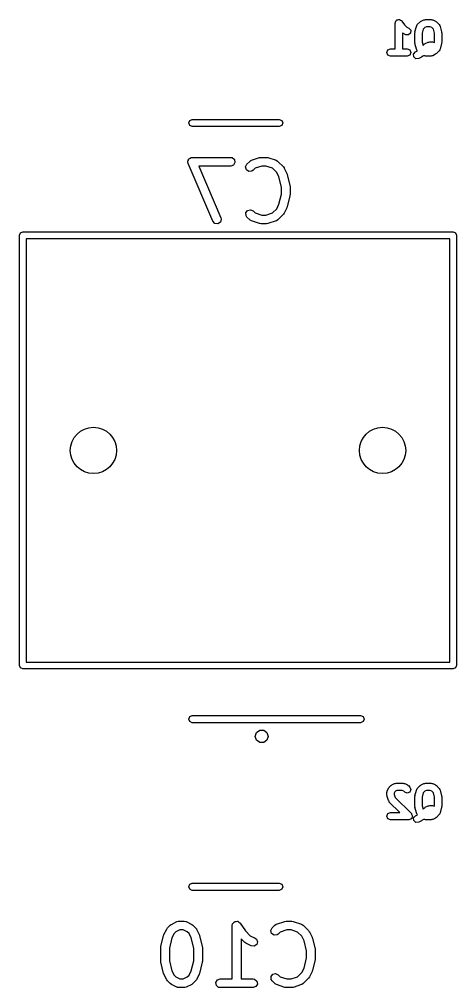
# Model space of a CAD drawing. Extents: x 62 to 228, y -146 to -46.
# Drawn here: x 191.82 to 199.38, y -83.61 to -66.86 of the extents above; entities that cross this region are included whole.
import ezdxf

# ---------------------------------------------------------------- set-up
doc = ezdxf.new("R2010")
doc.units = 0
doc.layers.add('BLACK', color=7, linetype='CONTINUOUS')

msp = doc.modelspace()

# ---------------------------------------------------------------- linework, layer by layer
at = {"layer": 'BLACK', "linetype": 'CONTINUOUS'}
for p, q in [((198.324, -66.9283), (198.326, -66.9223)), ((198.324, -67.3728), (198.324, -66.9283)), ((198.325, -66.9159), (198.335, -66.9005)), ((198.326, -66.9223), (198.325, -66.9159)), ((198.335, -66.9005), (198.342, -66.8834)), ((198.342, -66.8834), (198.348, -66.8809)), ((198.348, -66.8809), (198.352, -66.8755)), ((198.352, -66.8755), (198.37, -66.8719)), ((198.37, -66.8719), (198.387, -66.8648)), ((198.387, -66.8648), (198.393, -66.8673)), ((198.393, -66.8673), (198.4, -66.866)), ((198.4, -66.866), (198.415, -66.8763)), ((198.415, -66.8763), (198.432, -66.8834)), ((198.432, -66.8834), (198.435, -66.8894)), ((198.435, -66.8894), (198.44, -66.8931)), ((198.44, -66.8931), (198.485, -66.9604)), ((198.485, -66.9604), (198.522, -66.9971)), ((198.689, -66.9855), (198.699, -66.9718)), ((198.699, -66.9718), (198.705, -66.956)), ((198.705, -66.956), (198.754, -66.9076)), ((198.754, -66.9076), (198.763, -66.9036)), ((198.763, -66.9036), (198.77, -66.8957)), ((198.77, -66.8957), (198.819, -66.8715)), ((198.819, -66.8715), (198.833, -66.8705)), ((198.833, -66.8705), (198.847, -66.8648)), ((198.847, -66.8648), (198.944, -66.8648)), ((198.944, -66.8648), (198.957, -66.8705)), ((198.957, -66.8705), (198.972, -66.8715)), ((198.972, -66.8715), (199.02, -66.8957)), ((199.02, -66.8957), (199.027, -66.9036)), ((199.027, -66.9036), (199.037, -66.9076)), ((199.037, -66.9076), (199.085, -66.956)), ((199.085, -66.956), (199.092, -66.9718)), ((199.092, -66.9718), (199.102, -66.9855)), ((198.456, -67.1061), (198.451, -67.1004)), ((198.451, -67.1004), (198.451, -67.3728)), ((198.504, -67.1302), (198.456, -67.1061)), ((198.553, -67.1337), (198.504, -67.1302)), ((198.522, -66.9971), (198.561, -67.0167)), ((198.589, -67.1019), (198.553, -67.1337)), ((198.561, -67.0167), (198.593, -67.0534)), ((198.593, -67.0534), (198.589, -67.1019)), ((198.662, -67.0976), (198.666, -67.0902)), ((198.662, -67.267), (198.662, -67.0976)), ((198.664, -67.0822), (198.689, -66.9855)), ((198.666, -67.0902), (198.664, -67.0822)), ((198.807, -67.0333), (198.789, -67.1055)), ((198.789, -67.1055), (198.789, -67.2592)), ((198.836, -67.0047), (198.807, -67.0333)), ((198.862, -66.9918), (198.836, -67.0047)), ((198.929, -66.9918), (198.862, -66.9918)), ((198.954, -67.0047), (198.929, -66.9918)), ((198.983, -67.0333), (198.954, -67.0047)), ((199.001, -67.1055), (198.983, -67.0333)), ((199.001, -67.2592), (199.001, -67.1055)), ((199.102, -66.9855), (199.126, -67.0822)), ((199.126, -67.0822), (199.125, -67.0902)), ((199.125, -67.0902), (199.128, -67.0976)), ((199.128, -67.0976), (199.128, -67.267)), ((198.666, -67.2744), (198.662, -67.267)), ((198.664, -67.2824), (198.666, -67.2744)), ((198.689, -67.3791), (198.664, -67.2824)), ((198.789, -67.2592), (198.804, -67.3169)), ((198.804, -67.3169), (198.826, -67.2946)), ((198.826, -67.2946), (198.836, -67.2906)), ((198.836, -67.2906), (198.843, -67.2828)), ((198.843, -67.2828), (198.891, -67.2586)), ((198.891, -67.2586), (198.906, -67.2575)), ((198.906, -67.2575), (198.919, -67.2519)), ((198.919, -67.2519), (198.968, -67.2519)), ((198.968, -67.2519), (199, -67.265)), ((199, -67.265), (199.001, -67.2592)), ((199.126, -67.2824), (199.102, -67.3791)), ((199.128, -67.267), (199.125, -67.2744)), ((199.125, -67.2744), (199.126, -67.2824)), ((198.179, -67.4363), (198.197, -67.3914)), ((198.197, -67.4812), (198.179, -67.4363)), ((198.197, -67.3914), (198.242, -67.3728)), ((198.242, -67.3728), (198.324, -67.3728)), ((198.451, -67.3728), (198.532, -67.3728)), ((198.532, -67.3728), (198.577, -67.3914)), ((198.577, -67.3914), (198.596, -67.4363)), ((198.596, -67.4363), (198.577, -67.4812)), ((198.642, -67.4646), (198.673, -67.4279)), ((198.645, -67.5131), (198.642, -67.4646)), ((198.673, -67.4279), (198.707, -67.4108)), ((198.699, -67.3929), (198.689, -67.3791)), ((198.705, -67.4086), (198.699, -67.3929)), ((198.707, -67.4108), (198.705, -67.4086)), ((199.02, -67.4689), (198.972, -67.4931)), ((199.027, -67.461), (199.02, -67.4689)), ((199.037, -67.457), (199.027, -67.461)), ((199.085, -67.4086), (199.037, -67.457)), ((199.092, -67.3929), (199.085, -67.4086)), ((199.102, -67.3791), (199.092, -67.3929)), ((198.242, -67.4998), (198.197, -67.4812)), ((198.532, -67.4998), (198.242, -67.4998)), ((198.577, -67.4812), (198.532, -67.4998)), ((198.682, -67.5449), (198.645, -67.5131)), ((198.73, -67.5415), (198.682, -67.5449)), ((198.779, -67.5173), (198.73, -67.5415)), ((198.785, -67.5094), (198.779, -67.5173)), ((198.795, -67.5054), (198.785, -67.5094)), ((198.811, -67.4894), (198.795, -67.5054)), ((198.819, -67.4931), (198.811, -67.4894)), ((198.833, -67.4942), (198.819, -67.4931)), ((198.847, -67.4998), (198.833, -67.4942)), ((198.944, -67.4998), (198.847, -67.4998)), ((198.957, -67.4942), (198.944, -67.4998)), ((198.972, -67.4931), (198.957, -67.4942)), ((194.753, -68.6565), (194.771, -68.6123)), ((194.771, -68.6123), (194.815, -68.594)), ((194.815, -68.594), (196.315, -68.594)), ((196.315, -68.594), (196.36, -68.6123)), ((196.36, -68.6123), (196.378, -68.6565)), ((194.771, -68.7007), (194.753, -68.6565)), ((194.815, -68.719), (194.771, -68.7007)), ((196.315, -68.719), (194.815, -68.719)), ((196.36, -68.7007), (196.315, -68.719)), ((196.378, -68.6565), (196.36, -68.7007)), ((194.738, -69.3129), (194.747, -69.2977)), ((194.74, -69.3216), (194.738, -69.3129)), ((194.747, -69.2977), (194.752, -69.281)), ((194.752, -69.281), (194.759, -69.2761)), ((194.759, -69.2761), (194.764, -69.2684)), ((194.764, -69.2684), (194.78, -69.2624)), ((194.78, -69.2624), (194.795, -69.2529)), ((194.795, -69.2529), (194.804, -69.2539)), ((194.804, -69.2539), (194.812, -69.2509)), ((194.812, -69.2509), (195.479, -69.2509)), ((195.479, -69.2509), (195.504, -69.2554)), ((195.504, -69.2554), (195.544, -69.2884)), ((195.544, -69.2884), (195.553, -69.3389)), ((195.759, -69.3681), (195.807, -69.3205)), ((195.807, -69.3205), (195.828, -69.3055)), ((195.828, -69.3055), (195.832, -69.3051)), ((195.832, -69.3051), (195.836, -69.3023)), ((195.836, -69.3023), (195.979, -69.2547)), ((195.979, -69.2547), (196.001, -69.2514)), ((196.001, -69.2514), (196.003, -69.2509)), ((196.003, -69.2509), (196.098, -69.2509)), ((196.098, -69.2509), (196.12, -69.2548)), ((196.12, -69.2548), (196.121, -69.2547)), ((196.121, -69.2547), (196.264, -69.3023)), ((196.264, -69.3023), (196.287, -69.3148)), ((196.287, -69.3148), (196.29, -69.3186)), ((196.29, -69.3186), (196.294, -69.3205)), ((196.294, -69.3205), (196.389, -69.4157)), ((194.737, -69.3301), (194.74, -69.3216)), ((194.743, -69.3554), (194.737, -69.3301)), ((195.172, -70.3554), (194.743, -69.3554)), ((195.479, -69.4009), (194.926, -69.4009)), ((194.926, -69.4009), (195.31, -70.2963)), ((195.527, -69.3833), (195.479, -69.4009)), ((195.553, -69.3389), (195.527, -69.3833)), ((195.737, -69.4146), (195.759, -69.3681)), ((195.751, -69.4641), (195.737, -69.4146)), ((195.793, -69.4936), (195.751, -69.4641)), ((195.865, -69.4742), (195.844, -69.4891)), ((195.9, -69.4391), (195.865, -69.4742)), ((196.015, -69.4009), (195.9, -69.4391)), ((196.086, -69.4009), (196.015, -69.4009)), ((196.2, -69.4391), (196.086, -69.4009)), ((196.274, -69.5132), (196.2, -69.4391)), ((196.389, -69.4157), (196.402, -69.4341)), ((196.402, -69.4341), (196.403, -69.4352)), ((196.403, -69.4352), (196.451, -69.5304)), ((195.844, -69.4891), (195.793, -69.4936)), ((196.313, -69.5902), (196.274, -69.5132)), ((196.356, -69.7637), (196.313, -69.5902)), ((196.451, -69.5304), (196.454, -69.5428)), ((196.454, -69.5428), (196.456, -69.5458)), ((196.456, -69.5458), (196.504, -69.7363)), ((196.356, -69.8881), (196.356, -69.7637)), ((196.504, -69.7363), (196.505, -69.7512)), ((196.505, -69.7512), (196.506, -69.7545)), ((196.506, -69.7545), (196.506, -69.8973)), ((196.313, -70.0616), (196.356, -69.8881)), ((196.504, -69.9155), (196.456, -70.106)), ((196.506, -69.8973), (196.504, -69.9121)), ((196.504, -69.9121), (196.504, -69.9155)), ((195.769, -70.1692), (195.819, -70.1559)), ((195.819, -70.1559), (195.865, -70.1776)), ((196.2, -70.2127), (196.274, -70.1386)), ((196.274, -70.1386), (196.313, -70.0616)), ((196.451, -70.1213), (196.403, -70.2166)), ((196.456, -70.106), (196.451, -70.1178)), ((196.451, -70.1178), (196.451, -70.1213)), ((195.316, -70.3217), (195.301, -70.3708)), ((195.31, -70.2963), (195.316, -70.3217)), ((195.74, -70.2112), (195.769, -70.1692)), ((195.744, -70.2623), (195.74, -70.2112)), ((195.759, -70.2837), (195.744, -70.2623)), ((195.807, -70.3313), (195.759, -70.2837)), ((195.865, -70.1776), (195.9, -70.2127)), ((195.9, -70.2127), (196.015, -70.2509)), ((196.015, -70.2509), (196.086, -70.2509)), ((196.086, -70.2509), (196.2, -70.2127)), ((196.389, -70.2361), (196.294, -70.3313)), ((196.39, -70.2346), (196.389, -70.2361)), ((196.403, -70.2166), (196.39, -70.2346)), ((195.207, -70.3928), (195.172, -70.3554)), ((195.258, -70.3989), (195.207, -70.3928)), ((195.301, -70.3708), (195.258, -70.3989)), ((195.811, -70.3332), (195.807, -70.3313)), ((195.813, -70.337), (195.811, -70.3332)), ((195.836, -70.3494), (195.813, -70.337)), ((195.979, -70.397), (195.836, -70.3494)), ((195.98, -70.397), (195.979, -70.397)), ((196.003, -70.4009), (195.98, -70.397)), ((196.098, -70.4009), (196.003, -70.4009)), ((196.099, -70.4003), (196.098, -70.4009)), ((196.121, -70.397), (196.099, -70.4003)), ((196.264, -70.3494), (196.121, -70.397)), ((196.268, -70.3466), (196.264, -70.3494)), ((196.272, -70.3462), (196.268, -70.3466)), ((196.294, -70.3313), (196.272, -70.3462)), ((191.825, -70.5985), (191.843, -70.5561)), ((191.825, -78.0385), (191.825, -70.5985)), ((191.843, -70.5561), (191.885, -70.5385)), ((191.885, -70.5385), (199.325, -70.5385)), ((191.945, -70.6585), (191.945, -77.9785)), ((199.265, -70.6585), (191.945, -70.6585)), ((199.265, -77.9785), (199.265, -70.6585)), ((199.325, -70.5385), (199.368, -70.5561)), ((199.368, -70.5561), (199.385, -70.5985)), ((199.385, -70.5985), (199.385, -78.0385)), ((191.945, -77.9785), (199.265, -77.9785)), ((191.843, -78.0809), (191.825, -78.0385)), ((191.885, -78.0985), (191.843, -78.0809)), ((199.325, -78.0985), (191.885, -78.0985)), ((199.368, -78.0809), (199.325, -78.0985)), ((199.385, -78.0385), (199.368, -78.0809)), ((194.753, -78.9645), (194.771, -78.9203)), ((194.771, -79.0087), (194.753, -78.9645)), ((194.771, -78.9203), (194.815, -78.902)), ((194.815, -79.027), (194.771, -79.0087)), ((194.815, -78.902), (197.724, -78.902)), ((197.724, -79.027), (194.815, -79.027)), ((197.724, -78.902), (197.769, -78.9203)), ((197.769, -79.0087), (197.724, -79.027)), ((197.769, -78.9203), (197.787, -78.9645)), ((197.787, -78.9645), (197.769, -79.0087)), ((195.903, -79.2645), (195.924, -79.1984)), ((195.924, -79.1984), (195.981, -79.1575)), ((195.981, -79.1575), (196.05, -79.1575)), ((196.05, -79.1575), (196.106, -79.1984)), ((196.106, -79.1984), (196.128, -79.2645)), ((195.924, -79.3306), (195.903, -79.2645)), ((195.981, -79.3715), (195.924, -79.3306)), ((196.106, -79.3306), (196.05, -79.3715)), ((196.128, -79.2645), (196.106, -79.3306)), ((196.05, -79.3715), (195.981, -79.3715)), ((198.185, -80.2047), (198.21, -80.1563)), ((198.21, -80.1563), (198.217, -80.1494)), ((198.217, -80.1494), (198.221, -80.1398)), ((198.221, -80.1398), (198.246, -80.1156)), ((198.246, -80.1156), (198.255, -80.1116)), ((198.255, -80.1116), (198.262, -80.1037)), ((198.262, -80.1037), (198.311, -80.0795)), ((198.311, -80.0795), (198.325, -80.0785)), ((198.325, -80.0785), (198.339, -80.0728)), ((198.354, -80.1998), (198.328, -80.2127)), ((198.339, -80.0728), (198.46, -80.0728)), ((198.445, -80.1998), (198.354, -80.1998)), ((198.471, -80.2127), (198.445, -80.1998)), ((198.46, -80.0728), (198.474, -80.0785)), ((198.474, -80.0785), (198.488, -80.0795)), ((198.488, -80.0795), (198.537, -80.1037)), ((198.537, -80.1037), (198.544, -80.1116)), ((198.544, -80.1116), (198.553, -80.1156)), ((198.553, -80.1156), (198.577, -80.1398)), ((198.577, -80.1398), (198.596, -80.1847)), ((198.596, -80.1847), (198.577, -80.2296)), ((198.664, -80.2902), (198.689, -80.1935)), ((198.689, -80.1935), (198.699, -80.1798)), ((198.699, -80.1798), (198.705, -80.164)), ((198.705, -80.164), (198.754, -80.1156)), ((198.754, -80.1156), (198.763, -80.1116)), ((198.763, -80.1116), (198.77, -80.1037)), ((198.77, -80.1037), (198.819, -80.0795)), ((198.819, -80.0795), (198.833, -80.0785)), ((198.833, -80.0785), (198.847, -80.0728)), ((198.862, -80.1998), (198.836, -80.2127)), ((198.847, -80.0728), (198.944, -80.0728)), ((198.929, -80.1998), (198.862, -80.1998)), ((198.954, -80.2127), (198.929, -80.1998)), ((198.944, -80.0728), (198.957, -80.0785)), ((198.957, -80.0785), (198.972, -80.0795)), ((198.972, -80.0795), (199.02, -80.1037)), ((199.02, -80.1037), (199.027, -80.1116)), ((199.027, -80.1116), (199.037, -80.1156)), ((199.037, -80.1156), (199.085, -80.164)), ((199.085, -80.164), (199.092, -80.1798)), ((199.092, -80.1798), (199.102, -80.1935)), ((199.102, -80.1935), (199.126, -80.2902)), ((198.179, -80.2331), (198.184, -80.2194)), ((198.179, -80.2815), (198.179, -80.2331)), ((198.183, -80.2911), (198.179, -80.2815)), ((198.182, -80.3015), (198.183, -80.2911)), ((198.206, -80.3741), (198.182, -80.3015)), ((198.184, -80.2194), (198.185, -80.2047)), ((198.319, -80.2223), (198.306, -80.2481)), ((198.306, -80.2481), (198.306, -80.2711)), ((198.306, -80.2711), (198.322, -80.3197)), ((198.328, -80.2127), (198.319, -80.2223)), ((198.322, -80.3197), (198.602, -80.5994)), ((198.488, -80.2296), (198.471, -80.2127)), ((198.532, -80.2482), (198.488, -80.2296)), ((198.577, -80.2296), (198.532, -80.2482)), ((198.662, -80.3056), (198.666, -80.2982)), ((198.662, -80.475), (198.662, -80.3056)), ((198.666, -80.2982), (198.664, -80.2902)), ((198.807, -80.2413), (198.789, -80.3135)), ((198.789, -80.3135), (198.789, -80.4672)), ((198.836, -80.2127), (198.807, -80.2413)), ((198.983, -80.2413), (198.954, -80.2127)), ((199.001, -80.3135), (198.983, -80.2413)), ((199.001, -80.4672), (199.001, -80.3135)), ((199.126, -80.2902), (199.125, -80.2982)), ((199.125, -80.2982), (199.128, -80.3056)), ((199.128, -80.3056), (199.128, -80.475)), ((198.216, -80.3853), (198.206, -80.3741)), ((198.221, -80.3989), (198.216, -80.3853)), ((198.403, -80.5808), (198.221, -80.3989)), ((198.666, -80.4824), (198.662, -80.475)), ((198.664, -80.4904), (198.666, -80.4824)), ((198.689, -80.5871), (198.664, -80.4904)), ((198.789, -80.4672), (198.804, -80.5249)), ((198.804, -80.5249), (198.826, -80.5026)), ((198.826, -80.5026), (198.836, -80.4986)), ((198.836, -80.4986), (198.843, -80.4908)), ((198.843, -80.4908), (198.891, -80.4666)), ((198.891, -80.4666), (198.906, -80.4655)), ((198.906, -80.4655), (198.919, -80.4599)), ((198.919, -80.4599), (198.968, -80.4599)), ((198.968, -80.4599), (199, -80.473)), ((199, -80.473), (199.001, -80.4672)), ((199.126, -80.4904), (199.102, -80.5871)), ((199.128, -80.475), (199.125, -80.4824)), ((199.125, -80.4824), (199.126, -80.4904)), ((198.179, -80.6443), (198.197, -80.5994)), ((198.197, -80.6892), (198.179, -80.6443)), ((198.197, -80.5994), (198.242, -80.5808)), ((198.242, -80.7078), (198.197, -80.6892)), ((198.242, -80.5808), (198.403, -80.5808)), ((198.602, -80.6892), (198.557, -80.7078)), ((198.602, -80.5994), (198.605, -80.6083)), ((198.62, -80.6443), (198.602, -80.6892)), ((198.605, -80.6083), (198.62, -80.6443)), ((198.642, -80.6726), (198.673, -80.6359)), ((198.645, -80.7211), (198.642, -80.6726)), ((198.673, -80.6359), (198.707, -80.6188)), ((198.699, -80.6009), (198.689, -80.5871)), ((198.705, -80.6166), (198.699, -80.6009)), ((198.707, -80.6188), (198.705, -80.6166)), ((198.811, -80.6974), (198.795, -80.7134)), ((198.819, -80.7011), (198.811, -80.6974)), ((198.833, -80.7022), (198.819, -80.7011)), ((198.847, -80.7078), (198.833, -80.7022)), ((198.957, -80.7022), (198.944, -80.7078)), ((198.972, -80.7011), (198.957, -80.7022)), ((199.02, -80.6769), (198.972, -80.7011)), ((199.027, -80.669), (199.02, -80.6769)), ((199.037, -80.665), (199.027, -80.669)), ((199.085, -80.6166), (199.037, -80.665)), ((199.092, -80.6009), (199.085, -80.6166)), ((199.102, -80.5871), (199.092, -80.6009)), ((198.557, -80.7078), (198.242, -80.7078)), ((198.682, -80.7529), (198.645, -80.7211)), ((198.73, -80.7495), (198.682, -80.7529)), ((198.779, -80.7253), (198.73, -80.7495)), ((198.785, -80.7174), (198.779, -80.7253)), ((198.795, -80.7134), (198.785, -80.7174)), ((198.944, -80.7078), (198.847, -80.7078)), ((194.753, -81.8645), (194.771, -81.8203)), ((194.771, -81.9087), (194.753, -81.8645)), ((194.771, -81.8203), (194.815, -81.802)), ((194.815, -81.802), (196.315, -81.802)), ((196.315, -81.802), (196.36, -81.8203)), ((196.36, -81.8203), (196.378, -81.8645)), ((196.378, -81.8645), (196.36, -81.9087)), ((194.815, -81.927), (194.771, -81.9087)), ((196.315, -81.927), (194.815, -81.927)), ((196.36, -81.9087), (196.315, -81.927)), ((194.386, -82.5761), (194.433, -82.5285)), ((194.433, -82.5285), (194.452, -82.5156)), ((194.452, -82.5156), (194.453, -82.5144)), ((194.453, -82.5144), (194.548, -82.4668)), ((194.548, -82.4668), (194.573, -82.4594)), ((194.573, -82.4594), (194.577, -82.4604)), ((194.577, -82.4604), (194.582, -82.4589)), ((194.582, -82.4589), (194.677, -82.4589)), ((194.677, -82.4589), (194.702, -82.4634)), ((194.702, -82.4634), (194.706, -82.4663)), ((194.706, -82.4663), (194.71, -82.4668)), ((194.71, -82.4668), (194.806, -82.5144)), ((194.806, -82.5144), (194.824, -82.5278)), ((194.824, -82.5278), (194.825, -82.5285)), ((194.825, -82.5285), (194.873, -82.5761)), ((195.507, -82.5339), (195.511, -82.5082)), ((195.507, -83.4589), (195.507, -82.5339)), ((195.511, -82.5082), (195.514, -82.5049)), ((195.514, -82.5006), (195.53, -82.4856)), ((195.514, -82.5049), (195.514, -82.5006)), ((195.53, -82.4856), (195.544, -82.4689)), ((195.544, -82.4689), (195.548, -82.4682)), ((195.548, -82.4682), (195.551, -82.4652)), ((195.551, -82.4652), (195.573, -82.4638)), ((195.573, -82.4638), (195.595, -82.46)), ((195.595, -82.46), (195.598, -82.4622)), ((195.598, -82.4622), (195.603, -82.4619)), ((195.603, -82.4619), (195.62, -82.4748)), ((195.62, -82.4748), (195.639, -82.4857)), ((195.639, -82.4857), (195.641, -82.4897)), ((195.641, -82.4897), (195.644, -82.4923)), ((195.644, -82.4923), (195.735, -82.629)), ((196.195, -82.5761), (196.243, -82.5285)), ((196.243, -82.5285), (196.264, -82.5135)), ((196.264, -82.5135), (196.269, -82.5131)), ((196.269, -82.5131), (196.272, -82.5103)), ((196.272, -82.5103), (196.415, -82.4627)), ((196.415, -82.4627), (196.437, -82.4594)), ((196.437, -82.4594), (196.439, -82.4589)), ((196.439, -82.4589), (196.534, -82.4589)), ((196.534, -82.4589), (196.556, -82.4628)), ((196.556, -82.4628), (196.558, -82.4627)), ((196.558, -82.4627), (196.701, -82.5103)), ((196.701, -82.5103), (196.723, -82.5228)), ((196.723, -82.5228), (196.726, -82.5266)), ((196.726, -82.5266), (196.73, -82.5285)), ((196.73, -82.5285), (196.825, -82.6237)), ((194.271, -82.8966), (194.318, -82.7062)), ((194.318, -82.7062), (194.324, -82.6943)), ((194.324, -82.6908), (194.372, -82.5956)), ((194.324, -82.6943), (194.324, -82.6908)), ((194.372, -82.5956), (194.385, -82.5776)), ((194.385, -82.5776), (194.386, -82.5761)), ((194.5, -82.6735), (194.462, -82.7505)), ((194.531, -82.6431), (194.5, -82.6735)), ((194.599, -82.6089), (194.531, -82.6431)), ((194.659, -82.6089), (194.599, -82.6089)), ((194.728, -82.6431), (194.659, -82.6089)), ((194.758, -82.6735), (194.728, -82.6431)), ((194.797, -82.7505), (194.758, -82.6735)), ((194.873, -82.5761), (194.886, -82.5945)), ((194.886, -82.5945), (194.887, -82.5956)), ((194.887, -82.5956), (194.934, -82.6908)), ((194.934, -82.6908), (194.938, -82.7032)), ((194.938, -82.7032), (194.94, -82.7062)), ((194.94, -82.7062), (194.988, -82.8966)), ((195.735, -82.629), (195.816, -82.7103)), ((195.816, -82.7103), (195.901, -82.7525)), ((196.174, -82.6226), (196.195, -82.5761)), ((196.187, -82.6721), (196.174, -82.6226)), ((196.229, -82.7016), (196.187, -82.6721)), ((196.28, -82.6971), (196.229, -82.7016)), ((196.301, -82.6822), (196.28, -82.6971)), ((196.336, -82.6471), (196.301, -82.6822)), ((196.451, -82.6089), (196.336, -82.6471)), ((196.522, -82.6089), (196.451, -82.6089)), ((196.636, -82.6471), (196.522, -82.6089)), ((196.71, -82.7212), (196.636, -82.6471)), ((196.825, -82.6237), (196.838, -82.6421)), ((196.838, -82.6421), (196.839, -82.6432)), ((196.839, -82.6432), (196.887, -82.7384)), ((194.462, -82.7505), (194.418, -82.9241)), ((194.84, -82.9241), (194.797, -82.7505)), ((195.719, -82.825), (195.657, -82.7626)), ((195.657, -82.7626), (195.657, -83.4589)), ((195.721, -82.8257), (195.719, -82.825)), ((195.739, -82.8391), (195.721, -82.8257)), ((195.834, -82.8867), (195.739, -82.8391)), ((195.928, -82.8643), (195.885, -82.8925)), ((195.901, -82.7525), (195.922, -82.768)), ((195.922, -82.768), (195.942, -82.8151)), ((195.942, -82.8151), (195.928, -82.8643)), ((196.749, -82.7982), (196.71, -82.7212)), ((196.792, -82.9717), (196.749, -82.7982)), ((196.887, -82.7384), (196.89, -82.7508)), ((196.89, -82.7508), (196.892, -82.7538)), ((196.892, -82.7538), (196.94, -82.9443)), ((194.268, -82.9148), (194.271, -82.9001)), ((194.268, -83.1529), (194.268, -82.9148)), ((194.271, -82.9001), (194.271, -82.8966)), ((194.418, -82.9241), (194.418, -83.1437)), ((194.84, -83.1437), (194.84, -82.9241)), ((194.988, -82.8966), (194.989, -82.9116)), ((194.989, -82.9116), (194.99, -82.9148)), ((194.99, -82.9148), (194.99, -83.1529)), ((195.885, -82.8925), (195.834, -82.8867)), ((196.792, -83.0961), (196.792, -82.9717)), ((196.94, -82.9443), (196.941, -82.9592)), ((196.941, -82.9592), (196.942, -82.9625)), ((196.942, -82.9625), (196.942, -83.1053)), ((194.27, -83.1562), (194.268, -83.1529)), ((194.271, -83.1711), (194.27, -83.1562)), ((194.318, -83.3616), (194.271, -83.1711)), ((194.418, -83.1437), (194.462, -83.3172)), ((194.797, -83.3172), (194.84, -83.1437)), ((194.988, -83.1711), (194.94, -83.3616)), ((194.99, -83.1529), (194.987, -83.1677)), ((194.987, -83.1677), (194.988, -83.1711)), ((196.749, -83.2696), (196.792, -83.0961)), ((196.94, -83.1235), (196.892, -83.314)), ((196.942, -83.1053), (196.94, -83.1201)), ((196.94, -83.1201), (196.94, -83.1235)), ((194.32, -83.3645), (194.318, -83.3616)), ((194.324, -83.3769), (194.32, -83.3645)), ((194.372, -83.4722), (194.324, -83.3769)), ((194.462, -83.3172), (194.5, -83.3942)), ((194.758, -83.3942), (194.797, -83.3172)), ((194.934, -83.3769), (194.887, -83.4722)), ((194.935, -83.3734), (194.934, -83.3769)), ((194.94, -83.3616), (194.935, -83.3734)), ((196.176, -83.4192), (196.205, -83.3772)), ((196.205, -83.3772), (196.255, -83.3639)), ((196.255, -83.3639), (196.301, -83.3856)), ((196.301, -83.3856), (196.336, -83.4207)), ((196.636, -83.4207), (196.71, -83.3466)), ((196.71, -83.3466), (196.749, -83.2696)), ((196.887, -83.3293), (196.839, -83.4246)), ((196.892, -83.314), (196.887, -83.3258)), ((196.887, -83.3258), (196.887, -83.3293)), ((194.373, -83.4733), (194.372, -83.4722)), ((194.386, -83.4917), (194.373, -83.4733)), ((194.433, -83.5393), (194.386, -83.4917)), ((194.435, -83.54), (194.433, -83.5393)), ((194.453, -83.5533), (194.435, -83.54)), ((194.5, -83.3942), (194.531, -83.4246)), ((194.531, -83.4246), (194.599, -83.4589)), ((194.599, -83.4589), (194.659, -83.4589)), ((194.659, -83.4589), (194.728, -83.4246)), ((194.728, -83.4246), (194.758, -83.3942)), ((194.807, -83.5522), (194.806, -83.5533)), ((194.825, -83.5393), (194.807, -83.5522)), ((194.873, -83.4917), (194.825, -83.5393)), ((194.887, -83.4722), (194.873, -83.4902)), ((194.873, -83.4902), (194.873, -83.4917)), ((195.222, -83.5209), (195.248, -83.4764)), ((195.231, -83.5714), (195.222, -83.5209)), ((195.248, -83.4764), (195.296, -83.4589)), ((195.296, -83.4589), (195.507, -83.4589)), ((195.657, -83.4589), (195.867, -83.4589)), ((195.867, -83.4589), (195.893, -83.4634)), ((195.893, -83.4634), (195.932, -83.4964)), ((195.941, -83.5469), (195.916, -83.5913)), ((195.932, -83.4964), (195.941, -83.5469)), ((196.18, -83.4703), (196.176, -83.4192)), ((196.195, -83.4917), (196.18, -83.4703)), ((196.243, -83.5393), (196.195, -83.4917)), ((196.247, -83.5412), (196.243, -83.5393)), ((196.249, -83.545), (196.247, -83.5412)), ((196.272, -83.5574), (196.249, -83.545)), ((196.336, -83.4207), (196.451, -83.4589)), ((196.451, -83.4589), (196.522, -83.4589)), ((196.522, -83.4589), (196.636, -83.4207)), ((196.73, -83.5393), (196.709, -83.5542)), ((196.825, -83.4441), (196.73, -83.5393)), ((196.826, -83.4426), (196.825, -83.4441)), ((196.839, -83.4246), (196.826, -83.4426)), ((194.548, -83.601), (194.453, -83.5533)), ((194.553, -83.6015), (194.548, -83.601)), ((194.556, -83.6044), (194.553, -83.6015)), ((194.582, -83.6089), (194.556, -83.6044)), ((194.677, -83.6089), (194.582, -83.6089)), ((194.681, -83.6073), (194.677, -83.6089)), ((194.685, -83.6084), (194.681, -83.6073)), ((194.71, -83.601), (194.685, -83.6084)), ((194.806, -83.5533), (194.71, -83.601)), ((195.27, -83.6044), (195.231, -83.5714)), ((195.296, -83.6089), (195.27, -83.6044)), ((195.867, -83.6089), (195.296, -83.6089)), ((195.916, -83.5913), (195.867, -83.6089)), ((196.415, -83.605), (196.272, -83.5574)), ((196.417, -83.605), (196.415, -83.605)), ((196.439, -83.6089), (196.417, -83.605)), ((196.534, -83.6089), (196.439, -83.6089)), ((196.536, -83.6083), (196.534, -83.6089)), ((196.558, -83.605), (196.536, -83.6083)), ((196.701, -83.5574), (196.558, -83.605)), ((196.704, -83.5546), (196.701, -83.5574)), ((196.709, -83.5542), (196.704, -83.5546))]:
    msp.add_line(p, q, dxfattribs=at)
at = {"layer": 'BLACK'}
for centre in [(193.105, -74.3185), (198.105, -74.3185)]:
    msp.add_circle(centre, 0.4, dxfattribs=at)

doc.saveas('drawing.dxf')
